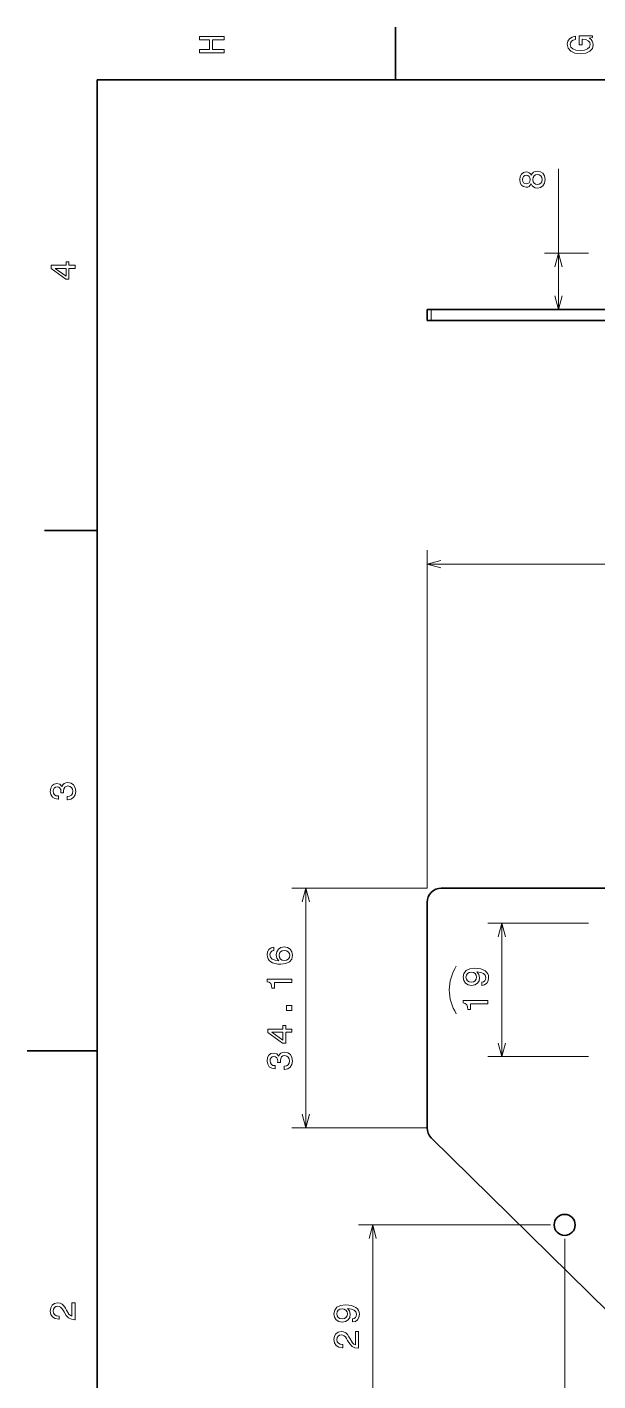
# Model space of a CAD drawing. Extents: x 0 to 420, y 0 to 297.
# Drawn here: x 0 to 81.3, y 101.5 to 294.5 of the extents above; entities that cross this region are included whole.
import ezdxf

# ---------------------------------------------------------------- set-up
doc = ezdxf.new("R2010")
doc.units = 0

msp = doc.modelspace()

# ---------------------------------------------------------------- linework, layer by layer
at = {"color": 7, "lineweight": 35, "ltscale": 0.1875}
for p, q in [((52.5, 287), (52.5, 294.5)), ((10, 222.699997), (2.5, 222.699997))]:
    msp.add_line(p, q, dxfattribs=at)
at = {"color": 7, "lineweight": 35}
for p, q in [((410, 287), (10, 287)), ((10, 287), (10, 10)), ((57.606003, 254.239471), (99.026138, 254.239471)), ((57.606003, 252.639465), (99.026138, 252.639465)), ((112.610153, 171.702789), (59.010155, 171.702789)), ((57.010155, 137.539536), (57.010155, 169.702789)), ((57.606003, 136.115326), (99.026138, 95.278572))]:
    msp.add_line(p, q, dxfattribs=at)
at = {"color": 7, "lineweight": 13}
for p, q in [((75.722984, 254.239471), (75.722984, 274.275635)), ((57.010155, 171.702789), (57.010155, 219.89917)), ((57.010155, 217.89917), (209.610153, 217.89917)), ((39.729614, 137.539536), (39.729614, 171.702789)), ((74.610153, 123.702782), (47.248909, 123.702782)), ((49.248909, 94.702782), (49.248909, 123.702782)), ((76.610153, 121.702782), (76.610153, 71.217438))]:
    msp.add_line(p, q, dxfattribs=at)
at = {"color": 7, "lineweight": 13, "ltscale": 0.157179}
for p, q in [((80.010155, 262.239471), (73.722984, 262.239471)), ((80.010155, 254.239471), (73.722984, 254.239471))]:
    msp.add_line(p, q, dxfattribs=at)
at = {"color": 7, "lineweight": 35, "ltscale": 0.014896}
for p, q in [((57.010155, 254.239471), (57.606003, 254.239471)), ((57.010155, 252.639465), (57.606003, 252.639465))]:
    msp.add_line(p, q, dxfattribs=at)
at = {"color": 7, "lineweight": 35, "ltscale": 0.04}
msp.add_line((57.010155, 254.239471), (57.010155, 252.639465), dxfattribs=at)
at = {"color": 7, "lineweight": 13, "ltscale": 0.04}
msp.add_line((57.606003, 254.239471), (57.606003, 252.639465), dxfattribs=at)
at = {"color": 7, "lineweight": 13, "ltscale": 0.482014}
for p, q in [((57.010155, 171.702789), (37.729614, 171.702789)), ((57.010155, 137.539536), (37.729614, 137.539536))]:
    msp.add_line(p, q, dxfattribs=at)
at = {"color": 7, "lineweight": 13, "ltscale": 0.358561}
for p, q in [((80.010155, 166.702789), (65.667732, 166.702789)), ((80.010155, 147.702789), (65.667732, 147.702789))]:
    msp.add_line(p, q, dxfattribs=at)
at = {"color": 7, "lineweight": 13, "ltscale": 0.475}
msp.add_line((67.667732, 147.702789), (67.667732, 166.702789), dxfattribs=at)
at = {"color": 7, "lineweight": 35, "ltscale": 0.25}
msp.add_line((10, 148.5), (0, 148.5), dxfattribs=at)
at = {"color": 7, "lineweight": 13}
for points in [[(28.083214, 290.829987), (28.083214, 291.299011), (26.439121, 291.299011), (26.439121, 292.701019), (28.083214, 292.701019), (28.083214, 293.164978), (24.583214, 293.164978), (24.583214, 292.701019), (26.010447, 292.701019), (26.010447, 291.299011), (24.583214, 291.299011), (24.583214, 290.829987)], [(80.114197, 292.922913), (80.583214, 293.008667), (80.583214, 293.260803), (78.692001, 293.260803), (78.692001, 291.984863), (79.120674, 291.984863), (79.120674, 292.771606), (79.15094, 292.771606), (79.614914, 292.71109), (79.957855, 292.549713), (80.174713, 292.302612), (80.245316, 291.994965), (80.154541, 291.652039), (79.882202, 291.384735), (79.433357, 291.213257), (78.818085, 291.15274), (78.207855, 291.208221), (77.759003, 291.3797), (77.486671, 291.652039), (77.390854, 292.020172), (77.441284, 292.272339), (77.582497, 292.479126), (77.819527, 292.630402), (78.137245, 292.716156), (78.137245, 293.215424), (77.653099, 293.08429), (77.289986, 292.837189), (77.068085, 292.489197), (76.987396, 292.050446), (77.113472, 291.475525), (77.481628, 291.041779), (78.0616, 290.764404), (78.833214, 290.668579), (79.609871, 290.764404), (80.189842, 291.041779), (80.557999, 291.450287), (80.679039, 291.964691), (80.638687, 292.252167), (80.537827, 292.509369), (80.361313, 292.731262)], [(71.836815, 272.132263), (71.978027, 271.875061), (72.174713, 271.698547), (72.421829, 271.587585), (72.719383, 271.552277), (73.168228, 271.632965), (73.516212, 271.86496), (73.738113, 272.243195), (73.823853, 272.757629), (73.738113, 273.266968), (73.516212, 273.645233), (73.168228, 273.877228), (72.719383, 273.962952), (72.421829, 273.922607), (72.174713, 273.816681), (71.978027, 273.635132), (71.836815, 273.382965), (71.715782, 273.584717), (71.549355, 273.725922), (71.347626, 273.811646), (71.10051, 273.841919), (70.742439, 273.76123), (70.454971, 273.549408), (70.268372, 273.206451), (70.197769, 272.757629), (70.268372, 272.303741), (70.454971, 271.960785), (70.742439, 271.743927), (71.10051, 271.668274), (71.347626, 271.693481), (71.549355, 271.779236)], [(71.140854, 272.1474), (70.918953, 272.187744), (70.747482, 272.308777), (70.641571, 272.500427), (70.601227, 272.757629), (70.641571, 273.009766), (70.747482, 273.201416), (70.918953, 273.322449), (71.140854, 273.367859), (71.367798, 273.322449), (71.544312, 273.201416), (71.660301, 273.009766), (71.69561, 272.757629), (71.655258, 272.500427), (71.544312, 272.308777), (71.367798, 272.187744)], [(72.709297, 272.036438), (72.442001, 272.081818), (72.240273, 272.228088), (72.109154, 272.455017), (72.063759, 272.757629), (72.109154, 273.055176), (72.240273, 273.282104), (72.442001, 273.428375), (72.709297, 273.47879), (72.996758, 273.428375), (73.213615, 273.282104), (73.354828, 273.055176), (73.400215, 272.757629), (73.354828, 272.455017), (73.213615, 272.228088), (72.996758, 272.081818)], [(6.833213, 260.077362), (6.833213, 260.53125), (5.965778, 260.53125), (5.965778, 261.030548), (5.56232, 261.030548), (5.56232, 260.53125), (3.408862, 260.53125), (3.408862, 260.072327), (5.521974, 258.539185), (5.965778, 258.539185), (5.965778, 260.077362)], [(5.56232, 258.96283), (3.993876, 260.077362), (5.56232, 260.077362)], [(5.73379, 184.329117), (5.769093, 184.329117), (6.253242, 184.409805), (6.616354, 184.646835), (6.848343, 185.020035), (6.934078, 185.514282), (6.848343, 186.038773), (6.626441, 186.432144), (6.273415, 186.684311), (5.819525, 186.775085), (5.521974, 186.734741), (5.279899, 186.623795), (5.0933, 186.44223), (4.957133, 186.20015), (4.684798, 186.527969), (4.251081, 186.643967), (3.857709, 186.568314), (3.560158, 186.351456), (3.373559, 185.998428), (3.307997, 185.514282), (3.388689, 185.060394), (3.610591, 184.712402), (3.963617, 184.485458), (4.432637, 184.409805), (4.46794, 184.409805), (4.46794, 184.858658), (4.145173, 184.899002), (3.913184, 185.030121), (3.771974, 185.241943), (3.721542, 185.53949), (3.761888, 185.801743), (3.867795, 185.993378), (4.039265, 186.109375), (4.271254, 186.15477), (4.518372, 186.109375), (4.684798, 185.988342), (4.785663, 185.77652), (4.815922, 185.489059), (4.810879, 185.292374), (5.209294, 185.292374), (5.199208, 185.53949), (5.244596, 185.857224), (5.365634, 186.094254), (5.56232, 186.235458), (5.819525, 186.285889), (6.112032, 186.230423), (6.328891, 186.084167), (6.465058, 185.852173), (6.510447, 185.54454), (6.460014, 185.226807), (6.308718, 184.994827), (6.066643, 184.848572), (5.73379, 184.793091)], [(35.172699, 163.303574), (34.764198, 163.207764), (34.461601, 162.98584), (34.269958, 162.642914), (34.204399, 162.199097), (34.2397, 161.90155), (34.335526, 161.644348), (34.491859, 161.417404), (34.71376, 161.225769), (34.991142, 161.074463), (35.329041, 160.963516), (35.727455, 160.892914), (36.1763, 160.872742), (36.892441, 160.95343), (37.411888, 161.200546), (37.724571, 161.598969), (37.830482, 162.143631), (37.7397, 162.632828), (37.50267, 163.006027), (37.129471, 163.248108), (36.655403, 163.333832), (36.1763, 163.248108), (35.808144, 163.016113), (35.576157, 162.658051), (35.495468, 162.214233), (35.596329, 161.735138), (35.883797, 161.37706), (35.329041, 161.452713), (34.930626, 161.61409), (34.693588, 161.861206), (34.6129, 162.204147), (34.653244, 162.456314), (34.759155, 162.647949), (34.935669, 162.774033), (35.172699, 162.8396)], [(36.660454, 162.844635), (36.978172, 162.789154), (37.220245, 162.647949), (37.38163, 162.421005), (37.43206, 162.13858), (37.38163, 161.841034), (37.225288, 161.61409), (36.983215, 161.467834), (36.665497, 161.422455), (36.352814, 161.472885), (36.115784, 161.61409), (35.964485, 161.846085), (35.909012, 162.158752), (35.964485, 162.431091), (36.110741, 162.647949), (36.347771, 162.789154)], [(64.800301, 157.860413), (65.198715, 157.936066), (65.506348, 158.152924), (65.69799, 158.495865), (65.7686, 158.949753), (65.733292, 159.247314), (65.642517, 159.514587), (65.486176, 159.741547), (65.264275, 159.933182), (64.986893, 160.084473), (64.643959, 160.195435), (64.250587, 160.260986), (63.796692, 160.286209), (63.085602, 160.20047), (62.566147, 159.953354), (62.253464, 159.559982), (62.142517, 159.020355), (62.233292, 158.526123), (62.475372, 158.152924), (62.848564, 157.910858), (63.317589, 157.830154), (63.801735, 157.910858), (64.169891, 158.147888), (64.401878, 158.500916), (64.477531, 158.949753), (64.381706, 159.423828), (64.089203, 159.781891), (64.649002, 159.701202), (65.047417, 159.53981), (65.284447, 159.292694), (65.360092, 158.954803), (65.324791, 158.692551), (65.213844, 158.500916), (65.037331, 158.374817), (64.800301, 158.324402)], [(37.729614, 158.266388), (37.729614, 158.725342), (34.204399, 158.725342), (34.204399, 158.382385), (34.512032, 158.291611), (34.718811, 158.110062), (34.839844, 157.832672), (34.880188, 157.449402), (35.238258, 157.449402), (35.238258, 158.266388)], [(63.312546, 158.319351), (62.999863, 158.369781), (62.752747, 158.510986), (62.596405, 158.732895), (62.540932, 159.020355), (62.596405, 159.317902), (62.752747, 159.544861), (62.99482, 159.686066), (63.307503, 159.741547), (63.625221, 159.686066), (63.862259, 159.544861), (64.008507, 159.312866), (64.058945, 159.005219), (64.008507, 158.727844), (63.862259, 158.510986), (63.630272, 158.369781)], [(37.729614, 154.273163), (37.729614, 154.969147), (36.978172, 154.969147), (36.978172, 154.273163)], [(65.667732, 155.243988), (65.667732, 155.702927), (62.142517, 155.702927), (62.142517, 155.359985), (62.45015, 155.269196), (62.656929, 155.087646), (62.777962, 154.810272), (62.818306, 154.426987), (63.176376, 154.426987), (63.176376, 155.243988)], [(37.729614, 151.162506), (37.729614, 151.616394), (36.862183, 151.616394), (36.862183, 152.115677), (36.458717, 152.115677), (36.458717, 151.616394), (34.30526, 151.616394), (34.30526, 151.157471), (36.418373, 149.624329), (36.862183, 149.624329), (36.862183, 151.162506)], [(36.458717, 150.047958), (34.890274, 151.162506), (36.458717, 151.162506)], [(36.630188, 145.87822), (36.665497, 145.87822), (37.149643, 145.958908), (37.512756, 146.195938), (37.744743, 146.569138), (37.830482, 147.06337), (37.744743, 147.58786), (37.522842, 147.981232), (37.169815, 148.233398), (36.715927, 148.324188), (36.418373, 148.283844), (36.1763, 148.172882), (35.9897, 147.991333), (35.853531, 147.749252), (35.5812, 148.077057), (35.147484, 148.193054), (34.754112, 148.117401), (34.456558, 147.900543), (34.269958, 147.547516), (34.204399, 147.06337), (34.285088, 146.609482), (34.506989, 146.261505), (34.860016, 146.034546), (35.329041, 145.958908), (35.364342, 145.958908), (35.364342, 146.407745), (35.041573, 146.44809), (34.809586, 146.579224), (34.668373, 146.791046), (34.617943, 147.088593), (34.658287, 147.35083), (34.764198, 147.54248), (34.935669, 147.658478), (35.167656, 147.703857), (35.414772, 147.658478), (35.5812, 147.537445), (35.68206, 147.325623), (35.712326, 147.038147), (35.707283, 146.841461), (36.105698, 146.841461), (36.095612, 147.088593), (36.140999, 147.406311), (36.262032, 147.643341), (36.458717, 147.784546), (36.715927, 147.834991), (37.00843, 147.77951), (37.225288, 147.633255), (37.361458, 147.401276), (37.406845, 147.093628), (37.356415, 146.775909), (37.205116, 146.543915), (36.963043, 146.397675), (36.630188, 146.342194)], [(6.833213, 110.169449), (6.833213, 112.575073), (6.399496, 112.575073), (6.399496, 110.673775), (6.162464, 110.779686), (5.965778, 110.961243), (5.607709, 111.521034), (5.456412, 111.818588), (5.239553, 112.151443), (4.987392, 112.388474), (4.689842, 112.524643), (4.351945, 112.575073), (3.928314, 112.489334), (3.595461, 112.252304), (3.383646, 111.889191), (3.307997, 111.420174), (3.393732, 110.93602), (3.630764, 110.567871), (4.009006, 110.330833), (4.508286, 110.250145), (4.578891, 110.250145), (4.578891, 110.709076), (4.538545, 110.709076), (4.195605, 110.754463), (3.943444, 110.890633), (3.782061, 111.107491), (3.726585, 111.394958), (3.777017, 111.687462), (3.903098, 111.90432), (4.099784, 112.045532), (4.346902, 112.095963), (4.578891, 112.060661), (4.775577, 111.964844), (4.947046, 111.803459), (5.098343, 111.581558), (5.259727, 111.284004), (5.572406, 110.789772), (5.90526, 110.441788), (6.308718, 110.235016), (6.818084, 110.169449)], [(46.381477, 109.86042), (46.779892, 109.936066), (47.087524, 110.152924), (47.279167, 110.495865), (47.349777, 110.949753), (47.314468, 111.247307), (47.223694, 111.514595), (47.067352, 111.741547), (46.845451, 111.933182), (46.568069, 112.08448), (46.225136, 112.195435), (45.831764, 112.260994), (45.377869, 112.286209), (44.666779, 112.200478), (44.147324, 111.953354), (43.834641, 111.559982), (43.723694, 111.020363), (43.814468, 110.526123), (44.056549, 110.152924), (44.429741, 109.910851), (44.898766, 109.830162), (45.382912, 109.910851), (45.751068, 110.147881), (45.983055, 110.500908), (46.058708, 110.949753), (45.962883, 111.42382), (45.67038, 111.781891), (46.230179, 111.701195), (46.628593, 111.53981), (46.865623, 111.292694), (46.941269, 110.954803), (46.905968, 110.692551), (46.795021, 110.500908), (46.618507, 110.374832), (46.381477, 110.324394)], [(44.893723, 110.319351), (44.581039, 110.369781), (44.333923, 110.510994), (44.177582, 110.732895), (44.122108, 111.020363), (44.177582, 111.317909), (44.333923, 111.544861), (44.575996, 111.686066), (44.88868, 111.741547), (45.206398, 111.686066), (45.443436, 111.544861), (45.589684, 111.312866), (45.640121, 111.005234), (45.589684, 110.727852), (45.443436, 110.510994), (45.211449, 110.369781)], [(47.248909, 106.104225), (47.248909, 108.509842), (46.815193, 108.509842), (46.815193, 106.608543), (46.578163, 106.714455), (46.381477, 106.896011), (46.023407, 107.455811), (45.872108, 107.753357), (45.655251, 108.086212), (45.403091, 108.323242), (45.105537, 108.459412), (44.767639, 108.509842), (44.344009, 108.42411), (44.011154, 108.187073), (43.799339, 107.823959), (43.723694, 107.354942), (43.809425, 106.870796), (44.046463, 106.50264), (44.424698, 106.26561), (44.923981, 106.184914), (44.994583, 106.184914), (44.994583, 106.643845), (44.954239, 106.643845), (44.611298, 106.68924), (44.359138, 106.825409), (44.197754, 107.042267), (44.142281, 107.329727), (44.192711, 107.622238), (44.318794, 107.839096), (44.51548, 107.980301), (44.762596, 108.030739), (44.994583, 107.995438), (45.191269, 107.899612), (45.36274, 107.738228), (45.514038, 107.516327), (45.675423, 107.218781), (45.988106, 106.724541), (46.320953, 106.376556), (46.724411, 106.169785), (47.23378, 106.104225)]]:
    msp.add_lwpolyline(points, close=True, dxfattribs=at)
for points in [[(76.240623, 260.307617), (75.722984, 262.239471), (75.205345, 260.307617)], [(75.205345, 256.171326), (75.722984, 254.239471), (76.240623, 256.171326)], [(58.942001, 218.416779), (57.010155, 217.89917), (58.942001, 217.381531)], [(40.247253, 169.770935), (39.729614, 171.702789), (39.211975, 169.770935)], [(68.185371, 164.770935), (67.667732, 166.702789), (67.150093, 164.770935)], [(67.150093, 149.634644), (67.667732, 147.702789), (68.185371, 149.634644)], [(39.211975, 139.471375), (39.729614, 137.539536), (40.247253, 139.471375)], [(49.766548, 121.770935), (49.248909, 123.702782), (48.73127, 121.770935)]]:
    msp.add_lwpolyline(points, dxfattribs=at)
at = {"color": 7, "lineweight": 35}
msp.add_circle((76.610153, 123.702782), 1.5, dxfattribs=at)
for centre, start, end in [((59.010155, 169.702789), 90.000003, 180.000005), ((59.010155, 137.539536), 180.000005, 225.406341)]:
    msp.add_arc(centre, 2, start, end, dxfattribs=at)
at = {"color": 7, "lineweight": 13}
msp.add_arc((66.400307, 157.202789), 6.232576, 147.092919, 212.907081, dxfattribs=at)

doc.saveas('drawing.dxf')
